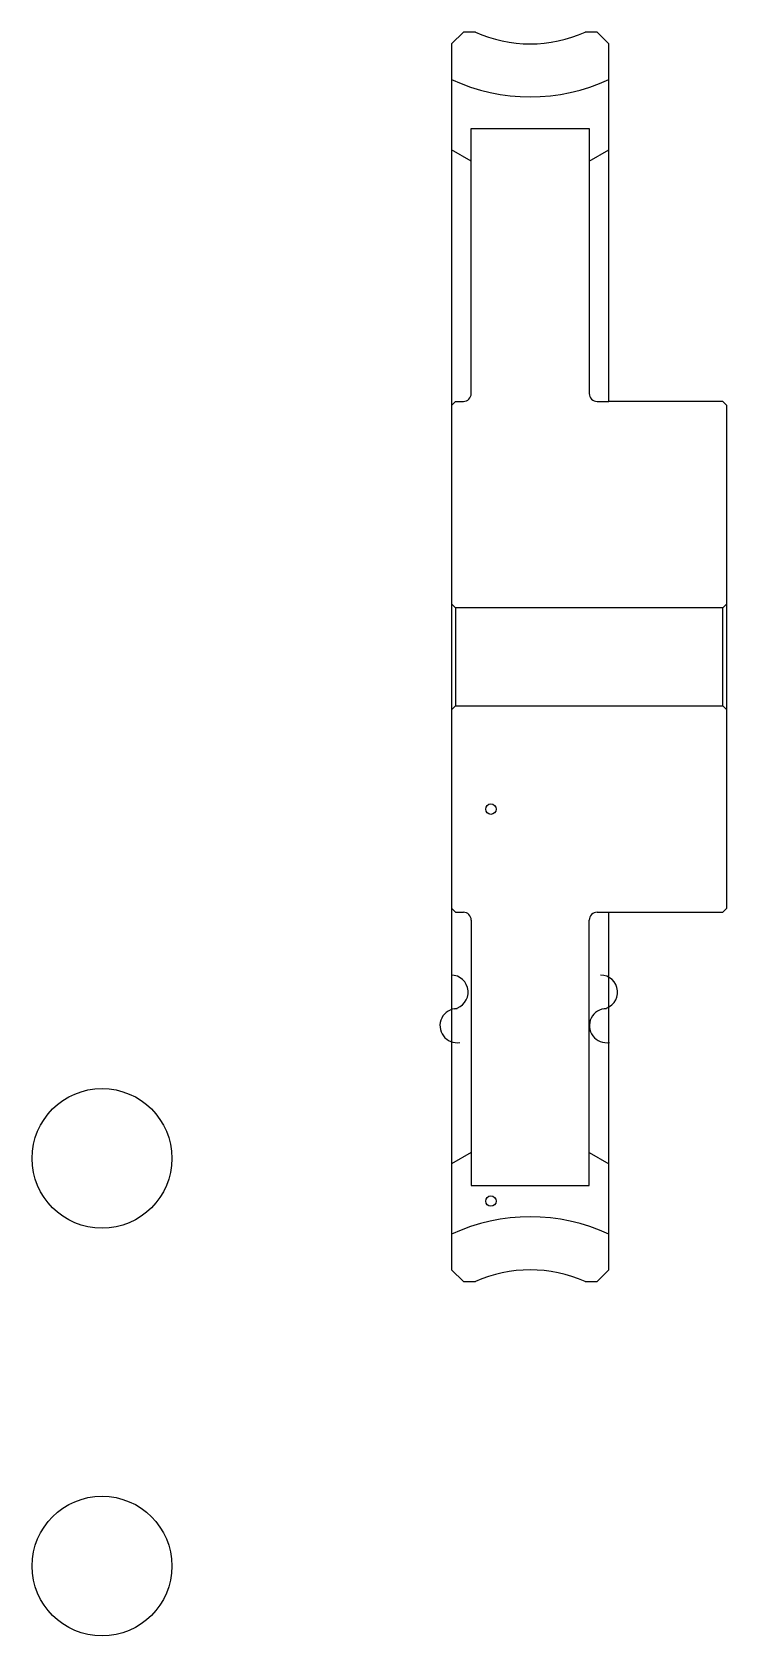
# Model space of a CAD drawing. Header units: metres. Extents: x 240 to 1077, y 134 to 823.
# Drawn here: x 240 to 416.7, y 133.7 to 541.9 of the extents above; entities outside this region: 2.
import ezdxf

# ---------------------------------------------------------------- set-up
doc = ezdxf.new("R2010")
doc.units = ezdxf.units.M

msp = doc.modelspace()

# ---------------------------------------------------------------- linework, layer by layer
at = {"color": 4}
for p, q in [((381.666687, 517.361084), (381.666687, 449.861115)), ((351.666687, 508.974365), (346.666687, 511.861115)), ((381.666687, 508.974365), (386.666687, 511.861115)), ((383.666687, 447.861115), (386.666687, 447.861115)), ((416.666687, 396.361115), (415.666687, 395.361115)), ((346.666687, 369.361115), (347.666687, 370.361115)), ((416.666687, 369.361115), (415.666687, 370.361115)), ((381.666687, 248.361115), (381.666687, 315.861115)), ((383.666687, 317.861115), (386.666687, 317.861115)), ((351.666687, 256.747864), (346.666687, 253.861115)), ((381.666687, 256.747864), (386.666687, 253.861115))]:
    msp.add_line(p, q, dxfattribs=at)
for points in [[(352.702454, 541.861084), (349.666687, 541.861084), (346.666687, 538.861084), (346.666687, 369.361115)], [(380.63092, 223.861115), (383.666687, 223.861115), (386.666687, 226.861115), (386.666687, 317.861115), (415.666687, 317.861115), (416.666687, 318.861115), (416.666687, 446.861115), (415.666687, 447.861115), (386.666687, 447.861115), (386.666687, 538.861084), (383.666687, 541.861084), (380.63092, 541.861084)], [(351.666687, 449.861115), (351.666687, 517.361084), (381.666687, 517.361084)], [(346.666687, 446.861115), (347.666687, 447.861115), (349.666687, 447.861115)], [(346.666687, 396.361115), (347.666687, 395.361115), (347.666687, 370.361115), (415.666687, 370.361115), (415.666687, 395.361115), (347.666687, 395.361115)], [(346.666687, 369.361115), (346.666687, 226.861115), (349.666687, 223.861115), (352.702454, 223.861115)], [(346.666687, 318.861115), (347.666687, 317.861115), (349.666687, 317.861115)], [(351.666687, 315.861115), (351.666687, 248.361115), (381.666687, 248.361115)]]:
    msp.add_lwpolyline(points, dxfattribs=at)
at = {"color": 5}
for centre, radius in [((356.666687, 344.111115), 1.333333), ((257.777802, 255.222229), 17.777778), ((356.666687, 244.361115), 1.333333), ((257.777802, 151.472229), 17.777778)]:
    msp.add_circle(centre, radius, dxfattribs=at)
at = {"color": 7}
for centre, radius, start, end in [((1038.77771, 809.875916), 13, 10, 180), ((1064.382812, 814.390747), 13, 180, 10), ((346.536438, 297.527771), 4.333333, 280, 90), ((384.536438, 297.527771), 4.333333, 280, 90), ((348.041382, 288.992798), 4.333333, 90, 280), ((386.041382, 288.992798), 4.333333, 90, 280)]:
    msp.add_arc(centre, radius, start, end, dxfattribs=at)
at = {"color": 4}
for centre, radius, start, end in [((366.666687, 572.861084), 34, 245.75037188, 294.24963042), ((366.666687, 572.861084), 47.5, 245.09893331, 294.90106669), ((349.666687, 449.861115), 2, 270, 0), ((383.666687, 449.861115), 2, 180, 270), ((349.666687, 315.861115), 2, 0, 90), ((383.666687, 315.861115), 2, 90, 180), ((366.666687, 192.861115), 47.5, 65.09893331, 114.90106669), ((366.666687, 192.861115), 34, 65.75036958, 114.24962812)]:
    msp.add_arc(centre, radius, start, end, dxfattribs=at)

doc.saveas('drawing.dxf')
